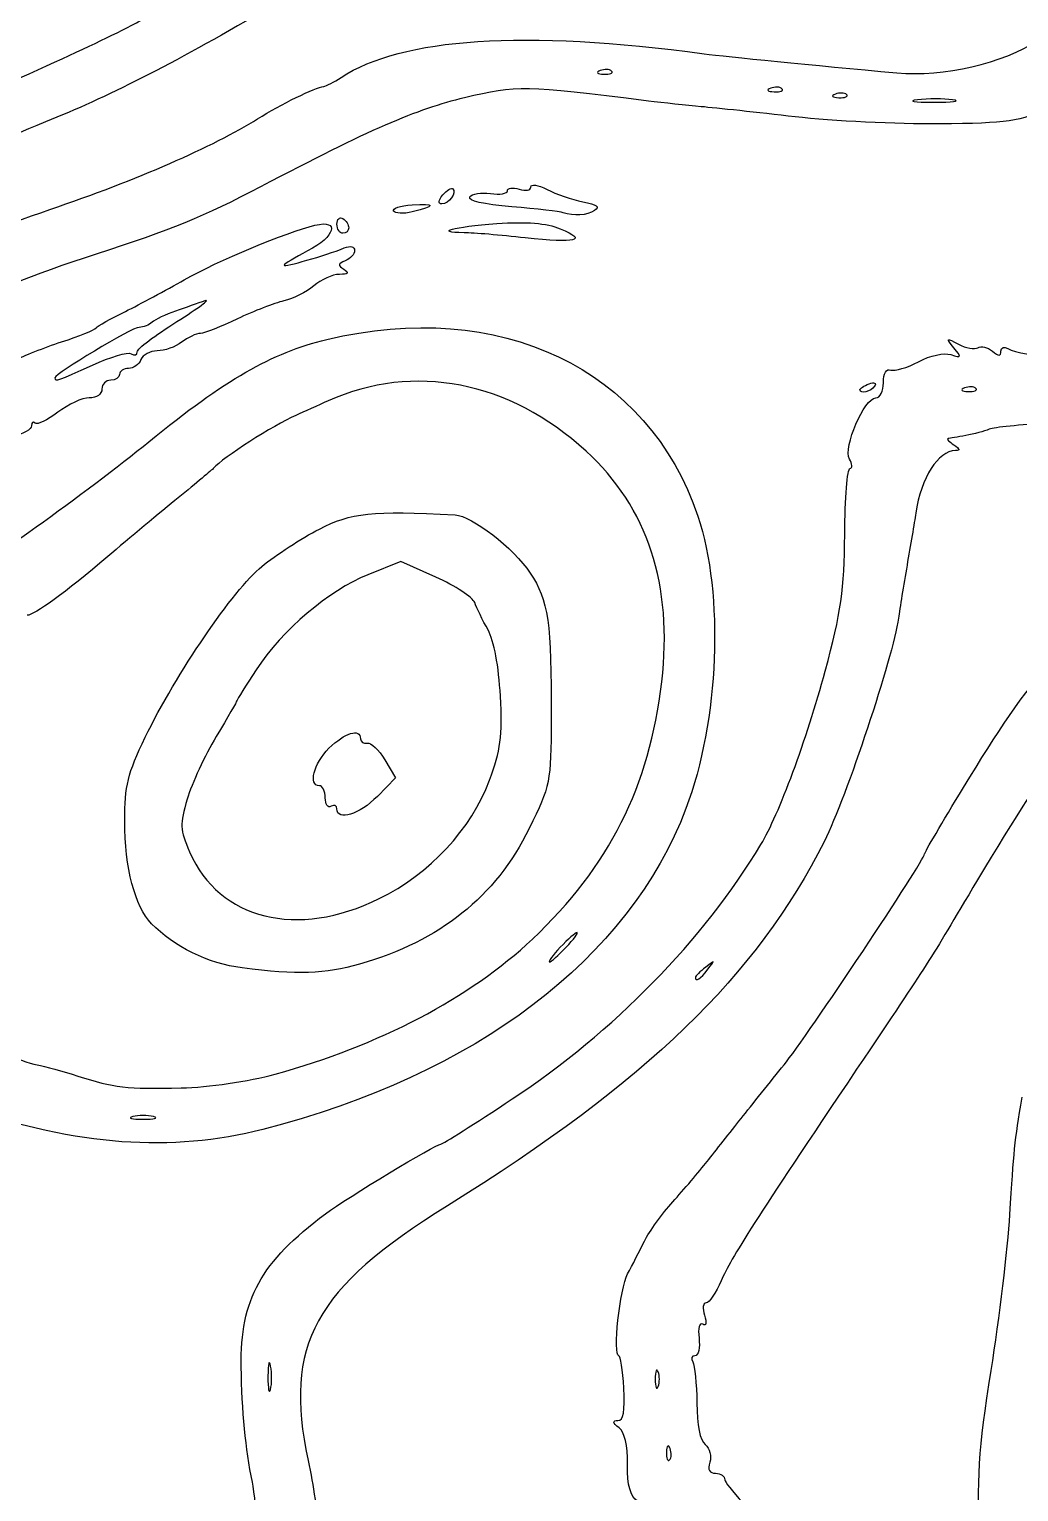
# Model space of a CAD drawing. Extents: x 32 to 2531, y 46 to 1398.
# Drawn here: x 1778.5 to 2003, y 376.1 to 708 of the extents above; entities that cross this region are included whole.
import ezdxf

# ---------------------------------------------------------------- set-up
doc = ezdxf.new("R2010")
doc.units = 0
doc.layers.add('IMAGE', color=7, linetype='CONTINUOUS')

msp = doc.modelspace()

# ---------------------------------------------------------------- linework, layer by layer
at = {"layer": 'IMAGE', "color": 7}
for points in [[(1910.6255, 698.45872), (1910.6255, 698.45872)], [(1949.2921, 694.45872), (1949.2921, 694.45872)], [(1963.9588, 693.12539), (1963.9588, 693.12539)], [(1988.0104, 691.93925), (1988.0104, 691.93925)], [(1872.3463, 670.35211), (1872.3463, 670.35211)], [(1848.3195, 663.73191), (1848.3195, 663.73191)], [(1899.6528, 666.32667), (1899.6528, 666.32667)], [(1890.9861, 660.62704), (1890.9861, 660.62704)], [(1792.8073, 631.74285), (1792.8073, 631.74285)], [(1966.9861, 626.17723), (1966.9861, 626.17723)], [(1993.2921, 626.45872), (1993.2921, 626.45872)], [(1848.3199, 531.06524), (1848.3199, 531.06524)], [(1857.9241, 510.69224), (1857.9241, 510.69224)], [(1900.3199, 499.65321), (1900.3199, 499.65321)], [(1826.7845, 494.97145), (1826.7845, 494.97145)], [(1932.49, 494.65321), (1932.49, 494.65321)], [(1834.3285, 470.89176), (1834.3285, 470.89176)], [(1806.6532, 461.23899), (1806.6532, 461.23899)], [(1833.263, 404.6377), (1833.263, 404.6377)], [(1921.2029, 403.3199), (1921.2029, 403.3199)]]:
    msp.add_lwpolyline(points, close=True, dxfattribs=at)
for points in [[(1861.1531, 666.71493), (1861.154, 666.71493)], [(1870.7705, 583.64281), (1862.7991, 587.22019), (1855.3204, 584.18479)], [(1859.1595, 542.2236), (1861.6217, 538.12731), (1857.4793, 533.89027)], [(1923.8975, 385.9032), (1923.8973, 385.9032)]]:
    msp.add_lwpolyline(points, dxfattribs=at)
for points in [[(1784.3199, 719.02934), (1750.656, 701.78702), (1719.8945, 674.20271), (1698.0309, 641.65251)], [(1776.3199, 696.92327), (1799.5233, 707.32853), (1803.9896, 709.6292), (1818.3977, 718.598)], [(1831.4227, 711.95781), (1810.7843, 699.96176), (1795.768, 692.32889), (1782.2128, 686.94419)], [(1849.2423, 697.03176), (1863.0344, 706.06864), (1890.7731, 707.87693), (1931.6535, 702.40415)], [(1975.3328, 698.07413), (1986.0056, 697.11563), (1999.4457, 700.20849), (2007.432, 705.46083)], [(1931.6535, 702.40415), (1936.7675, 701.71953), (1956.2759, 699.78561), (1975.3328, 698.07413)], [(1845.3444, 694.99408), (1845.8811, 695.06168), (1847.6351, 695.97868), (1849.2423, 697.03176)], [(1908.0699, 698.56397), (1907.0063, 698.13835), (1907.3221, 697.8224), (1908.8755, 697.75843)], [(1910.6255, 698.45877), (1910.1824, 698.90183), (1909.0324, 698.94919), (1908.0699, 698.56397)], [(1908.8755, 697.75843), (1910.2809, 697.70053), (1911.0685, 698.01567), (1910.6255, 698.45872)], [(1830.3201, 687.64561), (1835.51, 690.89883), (1843.3755, 694.74595), (1845.3444, 694.99408)], [(1918.9865, 691.66997), (1890.4611, 695.23687), (1889.4531, 695.2543), (1877.2369, 692.39178)], [(1946.7365, 694.56397), (1945.6729, 694.13835), (1945.9888, 693.8224), (1947.5421, 693.75843)], [(1949.2921, 694.45877), (1948.8491, 694.90183), (1947.6991, 694.94919), (1946.7365, 694.56397)], [(1947.5421, 693.75843), (1948.9476, 693.70053), (1949.7352, 694.01567), (1949.2921, 694.45872)], [(1963.9588, 693.12544), (1963.5157, 693.56849), (1962.3657, 693.61585), (1961.4032, 693.23064)], [(1877.2369, 692.39178), (1866.3748, 689.84657), (1855.4719, 685.08879), (1830.9865, 672.2093)], [(1930.9865, 690.37981), (1927.6865, 690.67675), (1922.2865, 691.25733), (1918.9865, 691.66997)], [(1952.3199, 688.08642), (1943.8865, 689.05083), (1934.2865, 690.08286), (1930.9865, 690.37981)], [(1961.4032, 693.23064), (1960.3396, 692.80501), (1960.6555, 692.48907), (1962.2088, 692.42509)], [(1962.2088, 692.42509), (1963.6143, 692.36719), (1964.4019, 692.68233), (1963.9588, 693.12539)], [(1980.0104, 691.95285), (1977.614, 691.65611), (1979.2532, 691.40719), (1983.6532, 691.39971)], [(1988.0104, 691.93925), (1986.0069, 692.24348), (1982.4069, 692.2496), (1980.0104, 691.95285)], [(1983.6532, 691.39971), (1988.0532, 691.39171), (1990.014, 691.63501), (1988.0104, 691.93925)], [(1782.2128, 686.94419), (1760.8024, 678.43908), (1747.4851, 669.80439), (1733.3399, 655.25604)], [(1783.142, 667.03967), (1802.9455, 673.76465), (1820.1949, 681.29868), (1830.3201, 687.64561)], [(1984.9865, 686.48803), (1975.4532, 686.40273), (1960.7532, 687.12201), (1952.3199, 688.08642)], [(2010.2687, 690.19955), (2003.0613, 686.97485), (2000.7032, 686.62866), (1984.9865, 686.48803)], [(1830.9865, 672.2093), (1818.0724, 665.41634), (1810.5988, 662.35594), (1793.6532, 656.92137)], [(1872.0775, 668.31988), (1871.1933, 668.31988), (1871.2945, 669.08492), (1872.3463, 670.35211)], [(1874.6429, 671.77415), (1875.5676, 670.84948), (1873.6889, 668.31988), (1872.0775, 668.31988)], [(1872.3463, 670.35211), (1873.2739, 671.46983), (1874.3073, 672.10975), (1874.6429, 671.77415)], [(1878.4695, 669.89588), (1878.9273, 670.63672), (1881.0309, 670.98911), (1883.144, 670.67896)], [(1883.144, 670.67896), (1885.2572, 670.36881), (1886.9861, 670.65166), (1886.9861, 671.30732)], [(1886.9861, 671.30732), (1886.9861, 671.96307), (1888.1861, 672.11872), (1889.6528, 671.65321)], [(1889.6528, 671.65321), (1891.1195, 671.18771), (1892.3195, 671.41169), (1892.3195, 672.15096)], [(1892.3195, 672.15096), (1892.3195, 672.91613), (1893.8988, 672.67079), (1895.9861, 671.58135)], [(1895.9861, 671.58135), (1898.0028, 670.5288), (1901.6621, 669.28648), (1904.118, 668.82063)], [(1757.2891, 656.94805), (1760.58, 658.78733), (1772.2137, 663.32856), (1783.142, 667.03967)], [(1861.154, 666.71493), (1860.7897, 667.30427), (1862.6804, 667.93384), (1865.3553, 668.114)], [(1865.3553, 668.114), (1870.7933, 668.48023), (1870.8127, 667.79943), (1865.4003, 666.50256)], [(1887.9783, 667.66924), (1881.5473, 668.21625), (1877.9517, 669.05823), (1878.4695, 669.89588)], [(1899.6528, 666.32667), (1898.9195, 666.58128), (1893.6659, 667.18543), (1887.9783, 667.66924)], [(1904.118, 668.82063), (1907.2785, 668.22109), (1908.0577, 667.64059), (1906.7847, 666.83383)], [(1843.3195, 663.48964), (1849.0901, 664.8762), (1847.944, 660.86272), (1841.6528, 657.65319)], [(1848.3195, 663.73191), (1848.3195, 664.87519), (1848.9195, 665.43977), (1849.6528, 664.98655)], [(1849.6528, 661.65321), (1848.9195, 661.65321), (1848.3195, 662.58863), (1848.3195, 663.73191)], [(1849.6528, 664.98655), (1850.3861, 664.53332), (1850.9861, 663.59791), (1850.9861, 662.90785)], [(1865.4003, 666.50256), (1863.4285, 666.03004), (1861.5173, 666.1256), (1861.1531, 666.71493)], [(1877.1825, 661.78179), (1870.072, 661.86029), (1874.6713, 663.1524), (1884.5667, 663.85623)], [(1884.5667, 663.85623), (1891.3777, 664.34067), (1895.8341, 663.98156), (1898.9901, 662.69372)], [(1906.7847, 666.83383), (1904.9671, 665.68193), (1902.0975, 665.47788), (1899.6528, 666.32667)], [(1813.6449, 651.08425), (1821.1713, 655.38753), (1836.8116, 661.92592), (1843.3195, 663.48964)], [(1850.9861, 662.90785), (1850.9861, 662.2178), (1850.3861, 661.65321), (1849.6528, 661.65321)], [(1890.9861, 660.62704), (1885.4861, 661.23905), (1879.2745, 661.75868), (1877.1825, 661.78179)], [(1898.9901, 662.69372), (1905.4405, 660.06168), (1902.6176, 659.33277), (1890.9861, 660.62704)], [(1836.3195, 654.42324), (1836.3195, 653.91572), (1845.5555, 656.56027), (1849.9861, 658.33644)], [(1841.6528, 657.65319), (1838.7195, 656.15671), (1836.3195, 654.70324), (1836.3195, 654.42324)], [(1849.9861, 658.33644), (1851.3897, 658.89909), (1852.3195, 658.667), (1852.3195, 657.75399)], [(1852.3195, 657.75399), (1852.3195, 656.91919), (1851.3692, 655.87149), (1850.2077, 655.42579)], [(1793.6532, 656.92137), (1764.3528, 647.52457), (1752.4247, 640.12203), (1742.5071, 625.18067)], [(1850.2077, 655.42579), (1848.5073, 654.77332), (1848.4424, 654.39575), (1849.8744, 653.48805)], [(1800.3195, 643.94119), (1803.6195, 645.56625), (1809.6159, 648.78063), (1813.6449, 651.08425)], [(1848.8568, 652.34027), (1847.3191, 652.32957), (1844.7197, 651.15669), (1843.0805, 649.73505)], [(1849.8744, 653.48805), (1851.172, 652.66544), (1850.8969, 652.35517), (1848.8568, 652.34027)], [(1843.0805, 649.73505), (1841.4413, 648.31341), (1838.3743, 646.77116), (1836.2648, 646.30784)], [(1793.6528, 640.18313), (1794.0195, 640.625), (1797.0195, 642.31612), (1800.3195, 643.94119)], [(1811.6528, 644.00153), (1809.4528, 643.24312), (1807.0828, 642.10449), (1806.3861, 641.47124)], [(1818.3195, 646.32199), (1816.8528, 645.80415), (1813.8528, 644.75995), (1811.6528, 644.00153)], [(1811.9861, 641.624), (1816.9361, 644.72573), (1819.7861, 646.83983), (1818.3195, 646.32199)], [(1836.2648, 646.30784), (1834.1553, 645.84452), (1829.4076, 644.00769), (1825.7143, 642.22599)], [(1845.9833, 637.55274), (1885.1467, 647.03098), (1918.9859, 630.93452), (1930.1963, 597.49478)], [(1802.9861, 634.74016), (1802.9861, 635.42455), (1807.0361, 638.52227), (1811.9861, 641.624)], [(1806.3861, 641.47124), (1805.6895, 640.83799), (1804.3741, 640.31988), (1803.4632, 640.31988)], [(1825.7143, 642.22599), (1822.0209, 640.44428), (1818.2463, 638.96744), (1817.326, 638.94412)], [(1803.4632, 640.31988), (1801.8157, 640.31988), (1784.3195, 629.82572), (1784.3195, 628.83761)], [(1785.8357, 637.026), (1789.7684, 638.32056), (1793.2861, 639.74127), (1793.6528, 640.18313)], [(1805.6532, 614.37305), (1822.9321, 628.47214), (1833.4565, 634.52105), (1845.9833, 637.55274)], [(1817.326, 638.94412), (1816.4057, 638.92082), (1814.4881, 638.02079), (1813.0647, 636.94412)], [(1988.3089, 635.67925), (1986.45, 637.93153), (1986.5181, 637.98391), (1989.3469, 636.4766)], [(1775.1691, 632.8376), (1777.1029, 633.84667), (1781.9029, 635.73144), (1785.8357, 637.026)], [(1792.8073, 631.74285), (1796.9195, 633.62548), (1800.892, 634.79007), (1801.6351, 634.33083)], [(1801.6351, 634.33083), (1802.3781, 633.87159), (1802.9861, 634.05579), (1802.9861, 634.74016)], [(1807.5407, 634.98652), (1805.9259, 634.98652), (1804.2595, 634.08652), (1803.8373, 632.98652)], [(1813.0647, 636.94412), (1811.6411, 635.86744), (1809.1553, 634.98652), (1807.5407, 634.98652)], [(1980.2883, 632.51472), (1982.9859, 633.94616), (1986.0472, 634.61791), (1987.6111, 634.12156)], [(1987.6111, 634.12156), (1990.0673, 633.34199), (1990.1273, 633.47593), (1988.3089, 635.67925)], [(1989.3469, 636.4766), (1991.012, 635.58929), (1992.9883, 635.24271), (1993.7387, 635.70643)], [(1993.7387, 635.70643), (1994.4889, 636.17013), (1995.9765, 635.82443), (1997.0444, 634.93816)], [(1997.0444, 634.93816), (1998.5172, 633.71581), (1998.986, 633.70709), (1998.986, 634.90206)], [(1998.986, 634.90206), (1998.986, 635.77235), (1999.6897, 636.04246), (2000.5583, 635.50559)], [(2000.5583, 635.50559), (2003.9412, 633.41487), (2018.0523, 633.45159), (2022.5412, 635.56279)], [(1784.3195, 628.83761), (1784.3195, 627.94959), (1785.1209, 628.22391), (1792.8073, 631.74285)], [(1801.028, 630.98652), (1799.9049, 630.98652), (1798.9861, 630.38652), (1798.9861, 629.65319)], [(1803.8373, 632.98652), (1803.4152, 631.88652), (1802.1509, 630.98652), (1801.028, 630.98652)], [(1904.8249, 612.23556), (1887.408, 628.15373), (1865.8128, 632.35607), (1846.2999, 623.62435)], [(1972.3193, 627.7644), (1972.3193, 629.93877), (1972.9339, 630.99611), (1973.986, 630.63191)], [(1973.986, 630.63191), (1974.9027, 630.3146), (1977.7387, 631.16185), (1980.2883, 632.51472)], [(1796.9861, 628.31985), (1795.8861, 628.31985), (1794.9861, 627.41985), (1794.9861, 626.31985)], [(1798.9861, 629.65319), (1798.9861, 628.91985), (1798.0861, 628.31985), (1796.9861, 628.31985)], [(1966.9861, 626.17723), (1966.9861, 626.46544), (1967.9173, 627.05856), (1969.0553, 627.49529)], [(1969.0553, 627.49529), (1970.242, 627.95061), (1970.7772, 627.72709), (1970.31, 626.97128)], [(1970.5747, 624.31996), (1971.5617, 624.31996), (1972.3193, 625.81565), (1972.3193, 627.7644)], [(1792.112, 624.31985), (1790.5312, 624.31985), (1787.3052, 622.8458), (1784.9432, 621.04419)], [(1794.9861, 626.31985), (1794.9861, 625.16061), (1793.7779, 624.31985), (1792.112, 624.31985)], [(1964.6008, 610.43623), (1963.1425, 613.04216), (1967.9951, 624.31996), (1970.5747, 624.31996)], [(1970.31, 626.97128), (1969.5271, 625.70433), (1966.9861, 625.09735), (1966.9861, 626.17723)], [(1990.7365, 626.56397), (1989.6729, 626.13835), (1989.9888, 625.8224), (1991.5421, 625.75843)], [(1993.2921, 626.45877), (1992.8491, 626.90183), (1991.6991, 626.94919), (1990.7365, 626.56397)], [(1991.5421, 625.75843), (1992.9476, 625.70053), (1993.7352, 626.01567), (1993.2921, 626.45872)], [(1784.9432, 621.04419), (1782.5812, 619.24256), (1780.2745, 618.14256), (1779.8173, 618.59973)], [(1846.2999, 623.62435), (1844.0888, 622.63495), (1840.7888, 621.16093), (1838.9665, 620.34875)], [(1778.9861, 617.98135), (1778.9861, 617.18407), (1777.1861, 616.13639), (1774.9861, 615.65319)], [(1779.8173, 618.59973), (1779.3601, 619.05691), (1778.9861, 618.77864), (1778.9861, 617.98135)], [(1838.9665, 620.34875), (1833.8691, 618.07689), (1822.406, 610.71035), (1820.3199, 608.36579)], [(2009.6524, 618.506), (2003.419, 618.2399), (1997.419, 617.64614), (1996.319, 617.18654)], [(1761.3199, 582.69621), (1765.9052, 584.5769), (1791.898, 603.14916), (1805.6532, 614.37305)], [(1986.9857, 615.0652), (1986.619, 614.9995), (1987.219, 614.36408), (1988.319, 613.6532)], [(1990.9857, 615.7678), (1989.1524, 615.4471), (1987.3524, 615.13092), (1986.9857, 615.0652)], [(1996.319, 617.18654), (1995.219, 616.72694), (1992.819, 616.08851), (1990.9857, 615.7678)], [(1922.0167, 559.86709), (1924.5905, 581.86144), (1918.8173, 599.44731), (1904.8249, 612.23556)], [(1988.6524, 612.34028), (1984.7142, 612.29198), (1980.8953, 606.26771), (1979.6414, 598.12543)], [(1988.319, 613.6532), (1989.6524, 612.79154), (1989.7634, 612.3539), (1988.6524, 612.34028)], [(1820.3199, 608.36579), (1819.9532, 607.95371), (1816.3532, 604.93892), (1812.3199, 601.66625)], [(1963.5387, 593.319), (1963.6017, 601.56848), (1964.1331, 608.31848), (1964.7195, 608.319)], [(1964.7195, 608.319), (1965.3059, 608.31953), (1965.2528, 609.27228), (1964.6008, 610.43623)], [(1812.3199, 601.66625), (1808.2865, 598.39359), (1801.0865, 592.39316), (1796.3199, 588.33197)], [(1990.4729, 535.88344), (2006.342, 561.85711), (2010.7785, 566.94549), (2048.7716, 602.74672)], [(1844.3203, 594.54101), (1851.5441, 598.26369), (1856.1921, 598.75013), (1875.1192, 597.76429)], [(1875.1192, 597.76429), (1878.9401, 597.56528), (1888.4035, 590.23556), (1892.1541, 584.57021)], [(1930.1963, 597.49478), (1936.1816, 579.64076), (1935.0216, 551.10081), (1927.498, 531.11252)], [(1979.6414, 598.12543), (1979.3192, 596.03238), (1978.4316, 590.71987), (1977.6689, 586.31987)], [(1831.2512, 586.06179), (1834.406, 588.64699), (1840.2872, 592.46263), (1844.3203, 594.54101)], [(1959.1025, 562.31996), (1962.7035, 575.65208), (1963.4432, 580.82093), (1963.5387, 593.319)], [(1796.3199, 588.33197), (1786.6251, 580.07208), (1779.6435, 574.98655), (1777.9987, 574.98655)], [(1804.8201, 547.31983), (1811.836, 561.79171), (1824.7715, 580.75216), (1831.2512, 586.06179)], [(1855.3204, 584.18479), (1846.4292, 580.57615), (1835.9821, 571.68847), (1829.9865, 562.63236)], [(1892.1541, 584.57021), (1896.3073, 578.29683), (1897.0113, 573.42309), (1896.9347, 551.47904)], [(1977.6689, 586.31987), (1976.9064, 581.91987), (1976.0262, 576.51987), (1975.713, 574.31987)], [(1879.5641, 577.85932), (1879.112, 579.07268), (1875.1549, 581.67525), (1870.7705, 583.64281)], [(2044.8642, 581.42717), (2020.6643, 556.49141), (2010.4234, 543.19783), (1993.6815, 514.98695)], [(1882.5988, 571.65321), (1881.3819, 573.85321), (1880.0163, 576.64596), (1879.5641, 577.85932)], [(1975.713, 574.31987), (1974.4372, 565.35816), (1963.8932, 533.63136), (1958.9053, 523.7454)], [(1885.3989, 556.66408), (1885.0385, 563.40475), (1883.956, 569.19964), (1882.5988, 571.65321)], [(1829.9865, 562.63236), (1827.6032, 559.03248), (1825.6532, 555.91219), (1825.6532, 555.69837)], [(1944.5252, 522.98663), (1948.6019, 529.77067), (1954.9039, 546.77516), (1959.1025, 562.31996)], [(1892.6507, 501.49397), (1910.0801, 517.91619), (1919.2377, 536.11964), (1922.0167, 559.86709)], [(1825.6532, 555.69837), (1825.6532, 555.48456), (1823.5319, 551.78693), (1820.9392, 547.48141)], [(1882.946, 537.54488), (1885.4733, 544.30273), (1885.8873, 547.52973), (1885.3989, 556.66408)], [(1896.9347, 551.47904), (1896.8837, 537.0808), (1896.7345, 536.33836), (1891.9135, 526.58356)], [(1846.5017, 544.80473), (1850.0465, 548.34957), (1853.6532, 549.44991), (1853.6532, 546.98655)], [(1800.1632, 528.35369), (1800.1382, 536.30123), (1800.8151, 539.0584), (1804.8201, 547.31983)], [(1820.9392, 547.48141), (1818.3465, 543.17591), (1815.3744, 536.78803), (1814.3344, 533.28613)], [(1844.3199, 536.31988), (1841.7384, 536.31988), (1843.0267, 541.32968), (1846.5017, 544.80473)], [(1853.6532, 546.98655), (1853.6532, 546.25321), (1854.3381, 545.80321), (1855.1752, 545.98655)], [(1855.1752, 545.98655), (1856.0123, 546.16988), (1857.8051, 544.47655), (1859.1595, 542.2236)], [(1845.6532, 533.57452), (1845.6532, 535.08447), (1845.0532, 536.31988), (1844.3199, 536.31988)], [(1857.9241, 510.69224), (1869.3383, 516.3114), (1878.8043, 526.47003), (1882.946, 537.54488)], [(1981.6528, 520.82053), (1981.6528, 521.16509), (1985.6219, 527.9434), (1990.4729, 535.88344)], [(1814.3344, 533.28613), (1812.6181, 527.50707), (1812.6693, 526.39885), (1814.8877, 521.28613)], [(1927.498, 531.11252), (1914.7189, 497.16192), (1879.6397, 470.55946), (1831.5177, 458.32569)], [(1846.9865, 531.65321), (1846.2532, 531.19999), (1845.6532, 532.06457), (1845.6532, 533.57452)], [(1848.3199, 531.06524), (1848.3199, 531.84185), (1847.7199, 532.10644), (1846.9865, 531.65321)], [(1857.4793, 533.89027), (1853.4619, 529.78115), (1848.3199, 528.19521), (1848.3199, 531.06524)], [(1806.268, 505.00793), (1802.4223, 509.0282), (1800.1973, 517.53675), (1800.1632, 528.35369)], [(1891.9135, 526.58356), (1884.2415, 511.06031), (1871.7939, 501.10635), (1853.448, 495.82385)], [(1814.8877, 521.28613), (1821.5607, 505.90708), (1839.3227, 501.53476), (1857.9241, 510.69224)], [(1958.9053, 523.7454), (1943.4266, 493.06704), (1918.7377, 469.1821), (1873.3606, 440.98654)], [(1888.1028, 465.24072), (1910.9949, 480.33599), (1931.5165, 501.33903), (1944.5252, 522.98663)], [(1949.7659, 472.98655), (1954.8413, 479.22961), (1981.6528, 519.44983), (1981.6528, 520.82053)], [(1993.6815, 514.98695), (1982.1286, 495.51995), (1983.2339, 497.25204), (1966.2276, 471.96764)], [(1826.7845, 494.97145), (1819.1493, 495.95289), (1811.2188, 499.83244), (1806.268, 505.00793)], [(1834.3285, 470.89176), (1857.7935, 477.30233), (1878.5151, 488.17523), (1892.6507, 501.49397)], [(1902.7847, 502.98655), (1902.418, 502.98655), (1900.7088, 501.48655), (1898.9865, 499.65321)], [(1900.3199, 499.65321), (1902.0421, 501.48655), (1903.1513, 502.98655), (1902.7847, 502.98655)], [(1898.9865, 499.65321), (1897.2643, 497.81988), (1896.1551, 496.31988), (1896.5217, 496.31988)], [(1896.5217, 496.31988), (1896.8884, 496.31988), (1898.5976, 497.81988), (1900.3199, 499.65321)], [(1853.448, 495.82385), (1845.56, 493.55259), (1839.3639, 493.35451), (1826.7845, 494.97145)], [(1931.9865, 495.15663), (1930.7032, 494.15016), (1929.6532, 493.10016), (1929.6532, 492.82329)], [(1929.6532, 492.82329), (1929.6532, 491.72591), (1930.7481, 492.43221), (1932.49, 494.65321)], [(1932.49, 494.65321), (1934.1484, 496.76796), (1934.1013, 496.81512), (1931.9865, 495.15663)], [(1772.6696, 475.71425), (1775.1165, 474.55309), (1778.5376, 473.32979), (1780.2719, 472.9958)], [(1780.2719, 472.9958), (1782.0061, 472.66181), (1786.1764, 471.50591), (1789.5391, 470.42711)], [(1966.2276, 471.96764), (1943.3914, 438.0155), (1937.7063, 429.1374), (1935.503, 423.9869)], [(1939.9995, 460.79935), (1942.39, 463.83564), (1946.7849, 469.31988), (1949.7659, 472.98655)], [(1789.5391, 470.42711), (1797.7735, 467.78549), (1800.5347, 467.46971), (1812.9952, 467.74455)], [(1812.9952, 467.74455), (1819.0993, 467.87919), (1828.2344, 469.22683), (1834.3285, 470.89176)], [(1871.8796, 454.98663), (1872.2496, 454.98663), (1879.55, 459.60096), (1888.1028, 465.24072)], [(2000.9947, 438.9865), (2001.8824, 453.44688), (2002.0976, 455.52291), (2003.7593, 465.65321)], [(1831.5177, 458.32569), (1810.6592, 453.02296), (1789.4845, 454.56801), (1763.8867, 463.26049)], [(1806.6532, 461.23899), (1805.3699, 461.57435), (1803.2699, 461.57435), (1801.9865, 461.23899)], [(1801.9865, 461.23899), (1800.7032, 460.90361), (1801.7532, 460.62921), (1804.3199, 460.62921)], [(1804.3199, 460.62921), (1806.8865, 460.62921), (1807.9365, 460.90361), (1806.6532, 461.23899)], [(1932.3195, 451.05513), (1934.1528, 453.37815), (1937.6088, 457.76305), (1939.9995, 460.79935)], [(1845.7233, 439.1875), (1850.6789, 442.88407), (1870.7155, 454.98663), (1871.8796, 454.98663)], [(1924.5288, 441.909), (1926.9803, 444.61635), (1930.4861, 448.73211), (1932.3195, 451.05513)], [(1918.1035, 432.9865), (1919.1857, 435.1865), (1922.0772, 439.2017), (1924.5288, 441.909)], [(1826.5844, 404.4865), (1826.3545, 419.7329), (1831.0464, 428.2398), (1845.7233, 439.1875)], [(1873.3606, 440.98654), (1843.1149, 422.193), (1836.1737, 409.5097), (1841.7588, 383.242)], [(1996.7715, 403.6532), (1998.6216, 415.3865), (2000.522, 431.2865), (2000.9947, 438.9865)], [(1914.2764, 425.5737), (1915.2989, 427.4508), (1917.0211, 430.7865), (1918.1035, 432.9865)], [(1912.292, 406.9865), (1910.8485, 406.9865), (1912.4811, 422.278), (1914.2764, 425.5737)], [(1935.503, 423.9869), (1934.3264, 421.2369), (1932.7887, 418.9869), (1932.0855, 418.9869)], [(1932.0855, 418.9869), (1931.3824, 418.9869), (1931.2119, 417.7118), (1931.7064, 416.1533)], [(1931.7064, 416.1533), (1932.2484, 414.4459), (1932.0902, 413.6384), (1931.3083, 414.1216)], [(1931.3083, 414.1216), (1930.544, 414.5939), (1930.2006, 413.2924), (1930.4727, 410.9553)], [(1930.4727, 410.9553), (1930.7268, 408.7727), (1930.3111, 406.9869), (1929.5488, 406.9869)], [(1833.2629, 404.6377), (1832.944, 406.2962), (1832.6709, 405.2532), (1832.6561, 402.3199)], [(1913.4036, 399.6532), (1913.1825, 403.6865), (1912.6823, 406.9865), (1912.292, 406.9865)], [(1929.5488, 406.9869), (1928.7864, 406.9869), (1928.5548, 406.3527), (1929.0339, 405.5775)], [(1929.0339, 405.5775), (1929.513, 404.8023), (1929.9327, 400.6058), (1929.9666, 396.252)], [(1829.1377, 378.32), (1827.564, 385.8579), (1826.7375, 394.3272), (1826.5844, 404.4865)], [(1832.6561, 402.3199), (1832.6411, 399.3865), (1832.9023, 398.0295), (1833.236, 399.3043)], [(1833.236, 399.3043), (1833.5697, 400.5791), (1833.5819, 402.9791), (1833.263, 404.6377)], [(1921.2029, 403.3199), (1920.8331, 404.2365), (1920.5304, 403.4865), (1920.5304, 401.6532)], [(1920.5304, 401.6532), (1920.5304, 399.8199), (1920.8331, 399.0699), (1921.2029, 399.9865)], [(1921.2029, 399.9865), (1921.5728, 400.9032), (1921.5728, 402.4032), (1921.2029, 403.3199)], [(1994.1291, 362.3199), (1993.5083, 379.5297), (1993.8768, 385.296), (1996.7715, 403.6532)], [(1912.0627, 392.2775), (1913.3316, 392.3085), (1913.6964, 394.3145), (1913.4036, 399.6532)], [(1929.9666, 396.252), (1930.0056, 391.2074), (1930.6966, 387.7811), (1931.8708, 386.8065)], [(1912.3195, 390.6108), (1910.8255, 391.8241), (1910.7605, 392.2458), (1912.0627, 392.2775)], [(1914.2524, 382.3199), (1914.2964, 386.7017), (1913.634, 389.5432), (1912.3195, 390.6108)], [(1923.0917, 385.0977), (1923.0347, 383.6921), (1923.3491, 382.9046), (1923.7921, 383.3477)], [(1923.8973, 385.9032), (1923.4717, 386.9669), (1923.1557, 386.6509), (1923.0917, 385.0977)], [(1923.7921, 383.3477), (1924.2352, 383.7907), (1924.2825, 384.9407), (1923.8975, 385.9032)], [(1931.8708, 386.8065), (1932.8904, 385.9604), (1933.3623, 384.1699), (1932.9271, 382.7987)], [(1841.7588, 383.242), (1843.0906, 376.9774), (1843.6296, 373.1435), (1844.8394, 361.3261)], [(1916.5857, 373.9109), (1914.8071, 375.2019), (1914.2027, 377.38), (1914.2524, 382.3199)], [(1932.9271, 382.7987), (1932.3888, 381.1026), (1932.8004, 380.3203), (1934.2303, 380.3203)], [(1830.3283, 366.1043), (1830.1328, 370.6229), (1829.5969, 376.12), (1829.1377, 378.32)], [(1934.2303, 380.3203), (1935.3798, 380.3203), (1936.3202, 379.6351), (1936.3202, 378.7977)], [(1936.3202, 378.7977), (1936.3202, 377.9603), (1942.7702, 370.8199), (1950.6535, 362.9301)]]:
    msp.add_open_spline(points, degree=3, dxfattribs=at)

doc.saveas('drawing.dxf')
